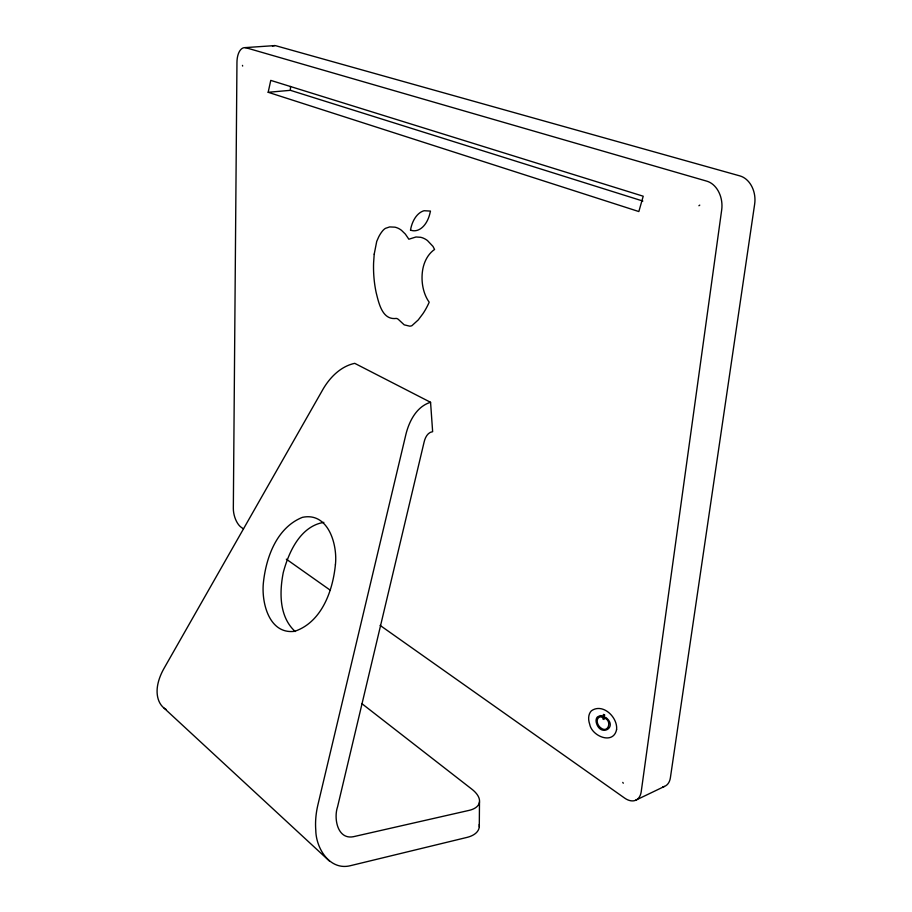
<?xml version="1.0" encoding="UTF-8"?>
<svg xmlns="http://www.w3.org/2000/svg" width="912" height="912" viewBox="0 0 912 912"><rect width="100%" height="100%" fill="white"/><g stroke="black" fill="none" stroke-linecap="round" stroke-linejoin="round"><path stroke-width="1.37" d="M479.29 826.933L479.484 801.887M642.857 201.05L290.404 90.322L290.495 86.458M602.068 716.957L601.943 715.726L600.21 715.624L597.428 716.923A8.083 5.746 54.5 0 0 596.608 723.695C601.259 737.489 618.404 726.841 605.614 717.356L605.169 718.314C612.226 721.643 607.916 733.75 600.734 727.833A6.908 4.902 54.5 0 1 597.656 723.604A6.737 4.788 54.5 0 1 598.34 717.949A6.931 4.925 54.5 0 1 602.068 716.957L602.091 716.821M268.174 92.294L270.761 80.393L643.222 196.217L638.845 211.55L268.174 92.294L290.404 90.322M698.911 205.747L699.766 205.12M635.368 800.383L664.426 786.44M361.813 703.597L471.823 789.154A31.886 15.048 15.4 0 1 468.985 810.403L353.411 836.703C337.372 839.838 333.587 818.235 337.565 806.824L424.08 442.172C425.072 437.749 427.603 432.311 432.641 431.684L430.567 402.295C416.659 406.501 409.237 421.048 405.943 434.226L317.9 804.851A68.172 48.074 -65.9 0 0 315.791 830.308C315.985 848.422 329.893 871.006 350.618 865.636L466.967 837.41A37.757 18.388 15.5 0 0 479.256 824.448M323.874 522.359C300.458 526.178 288.773 551.885 283.267 572.554C279.357 592.401 279.095 616.774 295.192 631.514M245.009 47.629L274.808 45.6M430.567 402.295L354.722 363.341C340.917 366.293 330.144 377.112 323.19 388.922L164.08 668.291A59.326 36.013 -37.4 0 0 157.48 686.234C156.26 694.021 157.685 702.97 164.126 708.179L329.437 861.065M164.126 708.179L165.984 709.308M243.493 528.903L241.178 527.273A14.957 7.285 74.9 0 1 233.335 508.326L236.96 62.347A17.488 9.006 84.3 0 1 246.206 47.823L706.823 181.169A23.815 17.966 84.2 0 1 721.688 209.92L641.227 791.639A20.611 12.551 63.8 0 1 624.595 798.057L380.099 625.393M286.322 559.159L330.315 590.235M622.759 782.393L623.295 783.237M242.478 65.379L242.649 66.063M662.807 786.874A20.292 12.688 63.3 0 0 670.388 777.742L754.657 204.117A23.393 18.046 84.8 0 0 739.917 175.913L276.017 45.794A17.26 9.143 84.6 0 0 272.46 46.102M410.514 230.029A25.593 16.416 -87.9 0 1 424.091 210.729L430.475 211.082L429.7 214.32A25.297 16.017 -87.1 0 1 410.468 230.098M374.216 254.152L373.589 262.998A79.105 50.069 87.9 0 0 376.154 292.558C378.788 302.955 382.185 320.306 396.253 318.425A8.162 4.97 83 0 1 398.373 319.405L404.21 324.843L409.659 326.143A16.177 9.952 83.5 0 0 411.905 325.687L418.255 319.918L422.974 313.637A77.132 47.481 88 0 0 429.199 302.203A31.646 20.36 87.7 0 1 422.963 268.345C424.502 260.98 428.275 253.798 434.568 249.466L432.995 246.411L427.443 240.54A36.434 23.279 -89.2 0 0 420.717 237.302L415.997 236.983L408.85 239.218L405.361 234.099L401.44 230.28A35.762 22.378 -89 0 0 394.964 227.168L389.675 226.928L385.445 228.353A18.126 11.297 -88.6 0 0 382.527 230.975A34.211 21.466 -88.9 0 0 378.685 236.938L376.724 241.384L374.216 254.152M604.588 714.94L604.029 719.477L602.855 718.964L603.413 714.415L604.588 714.94M335.399 564.802C332.8 590.919 321.719 622.098 294.679 631.321C269.051 634.592 261.265 602.444 263.408 582.597C266.122 557.129 276.838 527.638 302.385 517.355C328.343 511.814 337.702 544.738 335.399 564.802M616.58 729.623C613.32 745.195 591.888 736.235 589.733 724.356A16.165 11.48 54.5 0 1 591.341 710.858C602.752 702.616 617.971 717.448 616.58 729.623"/></g></svg>
